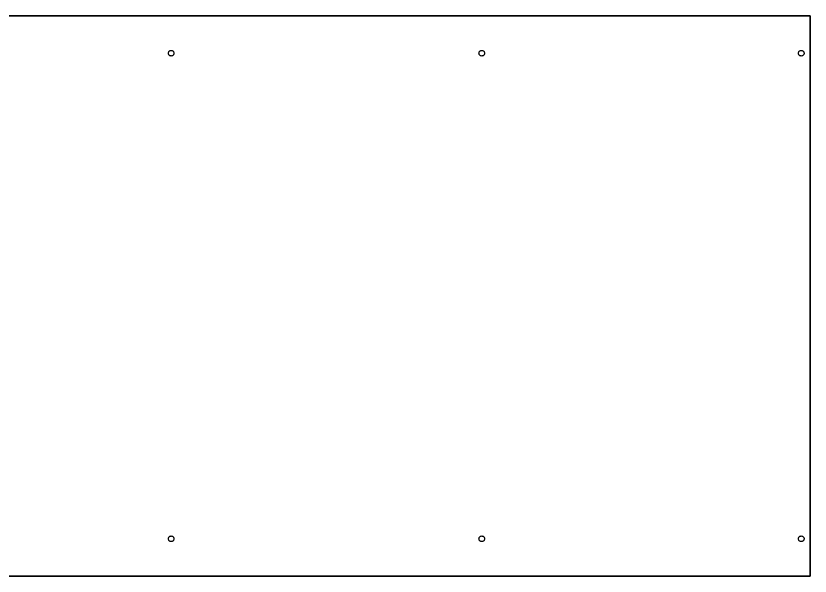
# Model space of a CAD drawing. Header units: metres. Extents: x 0 to 122, y 1957 to 2000.
# Drawn here: x 61.2 to 122.4, y 1956.8 to 2000 of the extents above; entities that cross this region are included whole.
import ezdxf

# ---------------------------------------------------------------- set-up
doc = ezdxf.new("R2010")
doc.units = ezdxf.units.M

msp = doc.modelspace()

# ---------------------------------------------------------------- linework, layer by layer
for p, q in [((122.4, 2000), (0, 2000)), ((0, 2000), (122.4, 2000)), ((0, 2000), (122.4, 2000)), ((122.4, 2000), (0, 2000)), ((0, 2000), (122.4, 2000)), ((122.4, 1956.8), (122.4, 2000)), ((122.4, 2000), (122.4, 2000)), ((122.4, 2000), (122.4, 1956.8)), ((122.4, 2000), (122.4, 2000)), ((122.4, 2000), (122.4, 1956.8)), ((122.4, 1956.8), (122.4, 2000)), ((122.4, 2000), (122.4, 1956.8)), ((0, 1956.8), (122.4, 1956.8)), ((122.4, 1956.8), (0, 1956.8)), ((122.4, 1956.8), (0, 1956.8)), ((0, 1956.8), (122.4, 1956.8)), ((122.4, 1956.8), (0, 1956.8)), ((122.4, 1956.8), (122.4, 1956.8)), ((122.4, 1956.8), (122.4, 1956.8))]:
    msp.add_line(p, q)
for points in [[(72.95, 1997.12), (72.953, 1997.155), (72.961, 1997.188), (72.975, 1997.219), (72.992, 1997.248), (73.014, 1997.273), (73.039, 1997.294), (73.067, 1997.312), (73.098, 1997.325), (73.131, 1997.333), (73.166, 1997.336)], [(73.166, 1996.904), (73.131, 1996.907), (73.098, 1996.915), (73.067, 1996.928), (73.039, 1996.946), (73.014, 1996.967), (72.992, 1996.992), (72.975, 1997.021), (72.961, 1997.052), (72.953, 1997.085), (72.95, 1997.12)], [(73.166, 1997.336), (73.201, 1997.333), (73.235, 1997.325), (73.266, 1997.312), (73.294, 1997.294), (73.319, 1997.273), (73.341, 1997.248), (73.358, 1997.219), (73.371, 1997.188), (73.38, 1997.155), (73.382, 1997.12)], [(73.382, 1997.12), (73.38, 1997.085), (73.371, 1997.052), (73.358, 1997.021), (73.341, 1996.992), (73.319, 1996.967), (73.294, 1996.946), (73.266, 1996.928), (73.235, 1996.915), (73.201, 1996.907), (73.166, 1996.904)], [(96.883, 1997.12), (96.886, 1997.155), (96.894, 1997.188), (96.907, 1997.219), (96.925, 1997.248), (96.946, 1997.273), (96.972, 1997.294), (97, 1997.312), (97.031, 1997.325), (97.064, 1997.333), (97.099, 1997.336)], [(97.099, 1996.904), (97.064, 1996.907), (97.031, 1996.915), (97, 1996.928), (96.972, 1996.946), (96.946, 1996.967), (96.925, 1996.992), (96.907, 1997.021), (96.894, 1997.052), (96.886, 1997.085), (96.883, 1997.12)], [(97.099, 1997.336), (97.134, 1997.333), (97.167, 1997.325), (97.198, 1997.312), (97.227, 1997.294), (97.252, 1997.273), (97.274, 1997.248), (97.291, 1997.219), (97.304, 1997.188), (97.312, 1997.155), (97.315, 1997.12)], [(97.315, 1997.12), (97.312, 1997.085), (97.304, 1997.052), (97.291, 1997.021), (97.274, 1996.992), (97.252, 1996.967), (97.227, 1996.946), (97.198, 1996.928), (97.167, 1996.915), (97.134, 1996.907), (97.099, 1996.904)], [(121.5, 1997.12), (121.503, 1997.155), (121.511, 1997.188), (121.524, 1997.219), (121.542, 1997.248), (121.563, 1997.273), (121.588, 1997.294), (121.617, 1997.312), (121.648, 1997.325), (121.681, 1997.333), (121.716, 1997.336)], [(121.716, 1996.904), (121.681, 1996.907), (121.648, 1996.915), (121.617, 1996.928), (121.588, 1996.946), (121.563, 1996.967), (121.542, 1996.992), (121.524, 1997.021), (121.511, 1997.052), (121.503, 1997.085), (121.5, 1997.12)], [(121.716, 1997.336), (121.751, 1997.333), (121.784, 1997.325), (121.815, 1997.312), (121.844, 1997.294), (121.869, 1997.273), (121.89, 1997.248), (121.908, 1997.219), (121.921, 1997.188), (121.929, 1997.155), (121.932, 1997.12)], [(121.932, 1997.12), (121.929, 1997.085), (121.921, 1997.052), (121.908, 1997.021), (121.89, 1996.992), (121.869, 1996.967), (121.844, 1996.946), (121.815, 1996.928), (121.784, 1996.915), (121.751, 1996.907), (121.716, 1996.904)], [(72.95, 1959.68), (72.953, 1959.715), (72.961, 1959.748), (72.975, 1959.779), (72.992, 1959.808), (73.014, 1959.833), (73.039, 1959.854), (73.067, 1959.872), (73.098, 1959.885), (73.131, 1959.893), (73.166, 1959.896)], [(73.166, 1959.464), (73.131, 1959.467), (73.098, 1959.475), (73.067, 1959.488), (73.039, 1959.506), (73.014, 1959.527), (72.992, 1959.552), (72.975, 1959.581), (72.961, 1959.612), (72.953, 1959.645), (72.95, 1959.68)], [(73.166, 1959.896), (73.201, 1959.893), (73.235, 1959.885), (73.266, 1959.872), (73.294, 1959.854), (73.319, 1959.833), (73.341, 1959.808), (73.358, 1959.779), (73.371, 1959.748), (73.38, 1959.715), (73.382, 1959.68)], [(73.382, 1959.68), (73.38, 1959.645), (73.371, 1959.612), (73.358, 1959.581), (73.341, 1959.552), (73.319, 1959.527), (73.294, 1959.506), (73.266, 1959.488), (73.235, 1959.475), (73.201, 1959.467), (73.166, 1959.464)], [(96.883, 1959.68), (96.886, 1959.715), (96.894, 1959.748), (96.907, 1959.779), (96.925, 1959.808), (96.946, 1959.833), (96.972, 1959.854), (97, 1959.872), (97.031, 1959.885), (97.064, 1959.893), (97.099, 1959.896)], [(97.099, 1959.464), (97.064, 1959.467), (97.031, 1959.475), (97, 1959.488), (96.972, 1959.506), (96.946, 1959.527), (96.925, 1959.552), (96.907, 1959.581), (96.894, 1959.612), (96.886, 1959.645), (96.883, 1959.68)], [(97.099, 1959.896), (97.134, 1959.893), (97.167, 1959.885), (97.198, 1959.872), (97.227, 1959.854), (97.252, 1959.833), (97.274, 1959.808), (97.291, 1959.779), (97.304, 1959.748), (97.312, 1959.715), (97.315, 1959.68)], [(97.315, 1959.68), (97.312, 1959.645), (97.304, 1959.612), (97.291, 1959.581), (97.274, 1959.552), (97.252, 1959.527), (97.227, 1959.506), (97.198, 1959.488), (97.167, 1959.475), (97.134, 1959.467), (97.099, 1959.464)], [(121.5, 1959.68), (121.503, 1959.715), (121.511, 1959.748), (121.524, 1959.779), (121.542, 1959.808), (121.563, 1959.833), (121.588, 1959.854), (121.617, 1959.872), (121.648, 1959.885), (121.681, 1959.893), (121.716, 1959.896)], [(121.716, 1959.464), (121.681, 1959.467), (121.648, 1959.475), (121.617, 1959.488), (121.588, 1959.506), (121.563, 1959.527), (121.542, 1959.552), (121.524, 1959.581), (121.511, 1959.612), (121.503, 1959.645), (121.5, 1959.68)], [(121.716, 1959.896), (121.751, 1959.893), (121.784, 1959.885), (121.815, 1959.872), (121.844, 1959.854), (121.869, 1959.833), (121.89, 1959.808), (121.908, 1959.779), (121.921, 1959.748), (121.929, 1959.715), (121.932, 1959.68)], [(121.932, 1959.68), (121.929, 1959.645), (121.921, 1959.612), (121.908, 1959.581), (121.89, 1959.552), (121.869, 1959.527), (121.844, 1959.506), (121.815, 1959.488), (121.784, 1959.475), (121.751, 1959.467), (121.716, 1959.464)]]:
    msp.add_lwpolyline(points)

doc.saveas('drawing.dxf')
